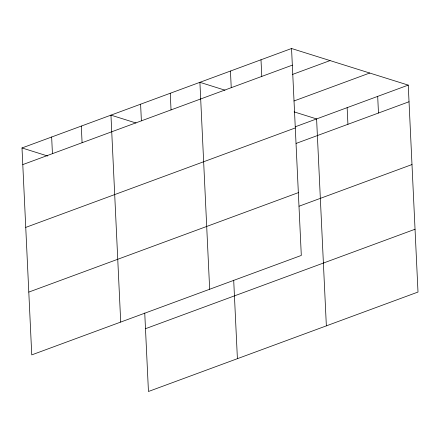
<?xml version="1.0" encoding="UTF-8"?>
<svg xmlns="http://www.w3.org/2000/svg" width="440" height="440" viewBox="0 0 440 440"><rect width="100%" height="100%" fill="white"/><g stroke="black" fill="none" stroke-linecap="round" stroke-linejoin="round"><path stroke-width="0.66" d="M291.55 48.505L301.307 255.437L31.757 354.888L22 147.956L291.55 48.505L408.243 85.113L418 292.045L148.451 391.495L144.749 313.038M22.787 164.599L292.331 65.148M292.507 74.437L330.055 60.583M293.997 100.975L369.732 73.029M295.323 126.775L408.243 85.113M25.746 227.398L295.295 127.941M296.109 143.418L409.024 101.755M28.798 292.094L298.348 192.638M299.068 206.212L411.989 164.549M145.492 328.702L415.041 229.246M224.934 90.172L199.903 82.319L209.66 289.25M294.129 111.881L316.597 118.927L326.354 325.859M135.982 122.991L110.952 115.137L120.709 322.069M22 147.956L47.674 156.013M377.691 96.382L378.477 113.025M347.144 107.657L347.93 124.3M260.997 59.774L261.784 76.417M230.45 71.049L231.237 87.692M233.701 280.22L237.402 358.677M170.253 93.258L171.039 109.901M140.602 104.198L141.389 120.841M81.301 126.077L82.088 142.72M51.651 137.016L52.437 153.659"/></g></svg>
